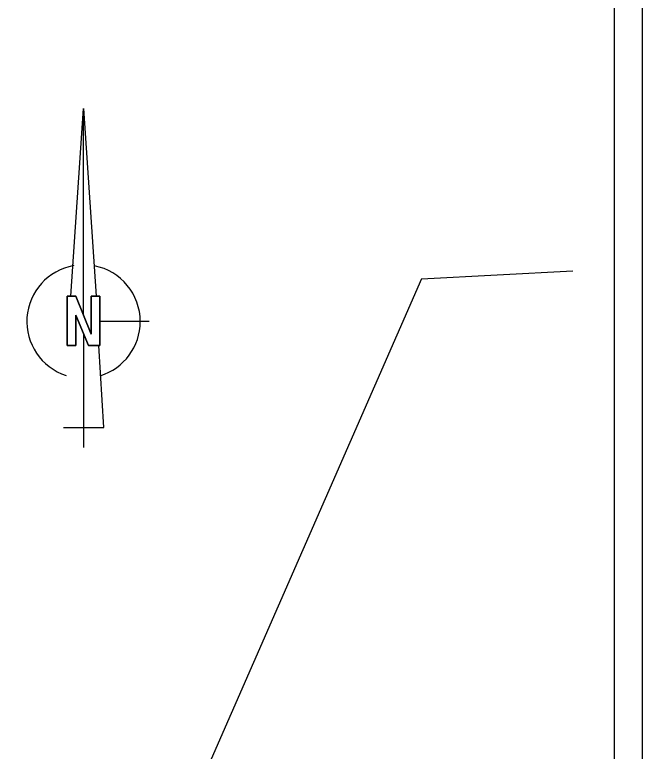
# Model space of a CAD drawing. Extents: x 3907.4 to 3911.57, y -3054.42 to -3053.7.
# Drawn here: x 3907.835 to 3907.9246, y -3053.9333 to -3053.8279 of the extents above; entities that cross this region are included whole.
import ezdxf

# ---------------------------------------------------------------- set-up
doc = ezdxf.new("R2010")
doc.units = 0
doc.header["$LTSCALE"] = 2
doc.header["$MEASUREMENT"] = 0
doc.layers.add('ARAZİ', color=7, linetype='CONTINUOUS')
doc.layers.add('TEXT', color=11, linetype='CONTINUOUS')

msp = doc.modelspace()

# ---------------------------------------------------------------- linework, layer by layer
at = {"layer": 'ARAZİ', "linetype": 'ByBlock'}
msp.add_line((3907.89311, -3053.86564), (3907.91472, -3053.86451), dxfattribs=at)
at = {"layer": 'ARAZİ', "color": 7}
msp.add_line((3907.89311, -3053.86564), (3907.77036, -3054.14568), dxfattribs=at)
at = {"layer": 'TEXT', "color": 30}
msp.add_line((3907.92462, -3053.69648), (3907.92462, -3054.41968), dxfattribs=at)
at = {"layer": 'TEXT', "color": 5, "ltscale": 50}
msp.add_line((3907.92062, -3053.70348), (3907.92062, -3054.41268), dxfattribs=at)
at = {"layer": 'TEXT'}
for p, q in [((3907.84303, -3053.86815), (3907.84483, -3053.84133)), ((3907.84483, -3053.87067), (3907.84483, -3053.84133)), ((3907.84483, -3053.84133), (3907.84663, -3053.86815)), ((3907.84249, -3053.87517), (3907.84249, -3053.86815)), ((3907.84249, -3053.86815), (3907.84249, -3053.87517)), ((3907.84249, -3053.86815), (3907.84375, -3053.86815)), ((3907.84375, -3053.86815), (3907.84249, -3053.86815)), ((3907.84249, -3053.86815), (3907.84249, -3053.86815)), ((3907.84375, -3053.86815), (3907.84591, -3053.87355)), ((3907.84591, -3053.87355), (3907.84375, -3053.86815)), ((3907.84591, -3053.87355), (3907.84591, -3053.86815)), ((3907.84591, -3053.86815), (3907.84591, -3053.87355)), ((3907.84591, -3053.86815), (3907.84717, -3053.86815)), ((3907.84717, -3053.86815), (3907.84591, -3053.86815)), ((3907.84717, -3053.86815), (3907.84717, -3053.87517)), ((3907.84717, -3053.87517), (3907.84717, -3053.86815)), ((3907.84555, -3053.87517), (3907.84375, -3053.87085)), ((3907.84375, -3053.87085), (3907.84555, -3053.87517)), ((3907.84375, -3053.87085), (3907.84375, -3053.87517)), ((3907.84375, -3053.87517), (3907.84375, -3053.87085)), ((3907.85419, -3053.87175), (3907.84717, -3053.87175)), ((3907.84483, -3053.87355), (3907.84483, -3053.88975)), ((3907.84375, -3053.87517), (3907.84249, -3053.87517)), ((3907.84249, -3053.87517), (3907.84375, -3053.87517)), ((3907.84717, -3053.87517), (3907.84555, -3053.87517)), ((3907.84555, -3053.87517), (3907.84717, -3053.87517)), ((3907.84771, -3053.88687), (3907.84699, -3053.87517)), ((3907.84195, -3053.88687), (3907.84771, -3053.88687))]:
    msp.add_line(p, q, dxfattribs=at)
for start, end in [(100, 252), (0, 79), (287, 0)]:
    msp.add_arc((3907.84483, -3053.87175), 0.0081, start, end, dxfattribs=at)

doc.saveas('drawing.dxf')
